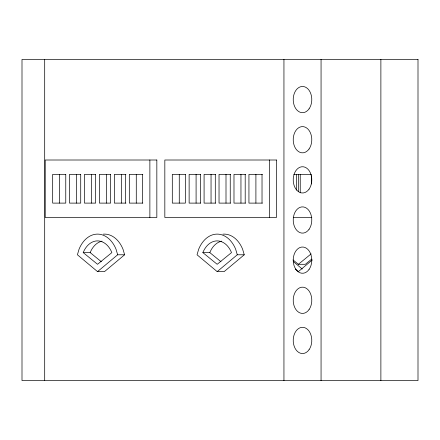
<?xml version="1.0" encoding="UTF-8"?>
<svg xmlns="http://www.w3.org/2000/svg" width="440" height="440" viewBox="0 0 440 440"><rect width="100%" height="100%" fill="white"/><g stroke="black" fill="none" stroke-linecap="round" stroke-linejoin="round"><path stroke-width="0.66" d="M117.662 254.782L116.028 249.2A30.19 21.351 -90 0 0 79.052 249.2L77.418 254.782L97.537 271.618L117.662 254.782L124.625 254.782L122.991 249.2A30.19 21.351 90 0 0 103.268 234.157M124.625 254.782L104.505 271.618L97.537 271.618M237.287 254.782L235.653 249.2A30.19 21.351 -90 0 0 198.677 249.2L197.043 254.782L217.162 271.618L237.287 254.782L244.25 254.782L242.616 249.2A30.19 21.351 90 0 0 222.893 234.157M244.25 254.782L224.131 271.618L217.162 271.618M312.307 259.963L298.375 271.618L295.279 269.027M293.062 259.963L298.375 264.297L311.118 253.891M311.713 259.094L305.338 264.297L298.375 264.297M125.945 174.372L114.362 174.372L114.362 203.11L125.945 203.11M142.824 174.372L129.316 174.372L129.316 203.11L142.824 203.11M200.712 174.372L189.129 174.372L189.129 203.11L200.712 203.11M215.666 174.372L204.083 174.372L204.083 203.11L215.666 203.11M230.615 174.372L219.032 174.372L219.032 203.11L230.615 203.11M245.57 174.372L233.987 174.372L233.987 203.11L245.57 203.11M262.449 174.372L248.941 174.372L248.941 203.11L262.449 203.11M293.865 174.372L311.459 174.372M293.243 217.476L311.839 217.476M83.204 252.593A23.414 16.555 90 0 1 111.876 252.593L97.537 264.297L83.204 252.593L90.167 252.593L101.316 261.696M202.829 252.593A23.414 16.555 -90 0 1 231.501 252.593L217.162 264.297L202.829 252.593L209.792 252.593L220.946 261.696M293.475 261.69L302.242 269.027M380.881 59.428L380.881 380.573M321.062 59.428L321.062 380.573M311.459 175.742L311.459 183.953M300.245 174.372L300.245 192.847M298.375 174.372L298.375 191.477M296.505 174.372L296.505 190.108M283.943 59.428L283.943 380.573M269.5 160.006L269.5 217.476M262.026 174.372L262.026 203.11M255.904 174.372L255.904 203.11M245.201 174.372L245.201 203.11M240.955 174.372L240.955 203.11M230.247 174.372L230.247 203.11M226.001 174.372L226.001 203.11M215.298 174.372L215.298 203.11M211.046 174.372L211.046 203.11M200.343 174.372L200.343 203.11M196.091 174.372L196.091 203.11M179.273 174.372L179.273 203.11M149.875 160.006L149.875 217.476M142.401 174.372L142.401 203.11M136.279 174.372L136.279 203.11M125.576 174.372L125.576 203.11M121.325 174.372L121.325 203.11M106.376 174.372L106.376 203.11M91.421 174.372L91.421 203.11M76.467 174.372L76.467 203.11M59.642 174.372L59.642 203.11M44.693 59.428L44.693 380.573M209.792 252.593A23.414 16.555 90 0 1 221.661 241.148M90.167 252.593A23.414 16.555 90 0 1 102.036 241.148M418 59.428L22 59.428L22 380.573L418 380.573L418 59.428M156.838 160.006L45.205 160.006L45.205 217.476L156.838 217.476L156.838 160.006M276.469 160.006L164.83 160.006L164.83 217.476L276.469 217.476L276.469 160.006M65.764 174.372L52.679 174.372L52.679 203.11L65.764 203.11L65.764 174.372M80.718 174.372L69.504 174.372L69.504 203.11L80.718 203.11L80.718 174.372M95.667 174.372L84.453 174.372L84.453 203.11L95.667 203.11L95.667 174.372M110.622 174.372L99.407 174.372L99.407 203.11L110.622 203.11L110.622 174.372M185.389 174.372L172.304 174.372L172.304 203.11L185.389 203.11L185.389 174.372M309.067 108.851A13.123 9.279 -90 0 0 304.904 86.895A13.123 9.279 -90 0 0 293.541 102.971A13.123 9.279 -90 0 0 309.067 108.851M309.067 148.995A13.123 9.279 -90 0 0 304.904 127.039A13.123 9.279 -90 0 0 293.541 143.11A13.123 9.279 -90 0 0 309.067 148.995M309.067 189.139A13.123 9.279 -90 0 0 304.904 167.178A13.123 9.279 -90 0 0 293.541 183.255A13.123 9.279 -90 0 0 309.067 189.139M309.067 229.279A13.123 9.279 -90 0 0 304.904 207.323A13.123 9.279 -90 0 0 293.541 223.399A13.123 9.279 -90 0 0 309.067 229.279M309.067 269.423A13.123 9.279 -90 0 0 304.904 247.467A13.123 9.279 -90 0 0 293.541 263.538A13.123 9.279 -90 0 0 309.067 269.423M309.067 309.568A13.123 9.279 -90 0 0 304.904 287.606A13.123 9.279 -90 0 0 293.541 303.683A13.123 9.279 -90 0 0 309.067 309.568M309.067 349.707A13.123 9.279 -90 0 0 304.904 327.75A13.123 9.279 -90 0 0 293.541 343.827A13.123 9.279 -90 0 0 309.067 349.707"/></g></svg>
